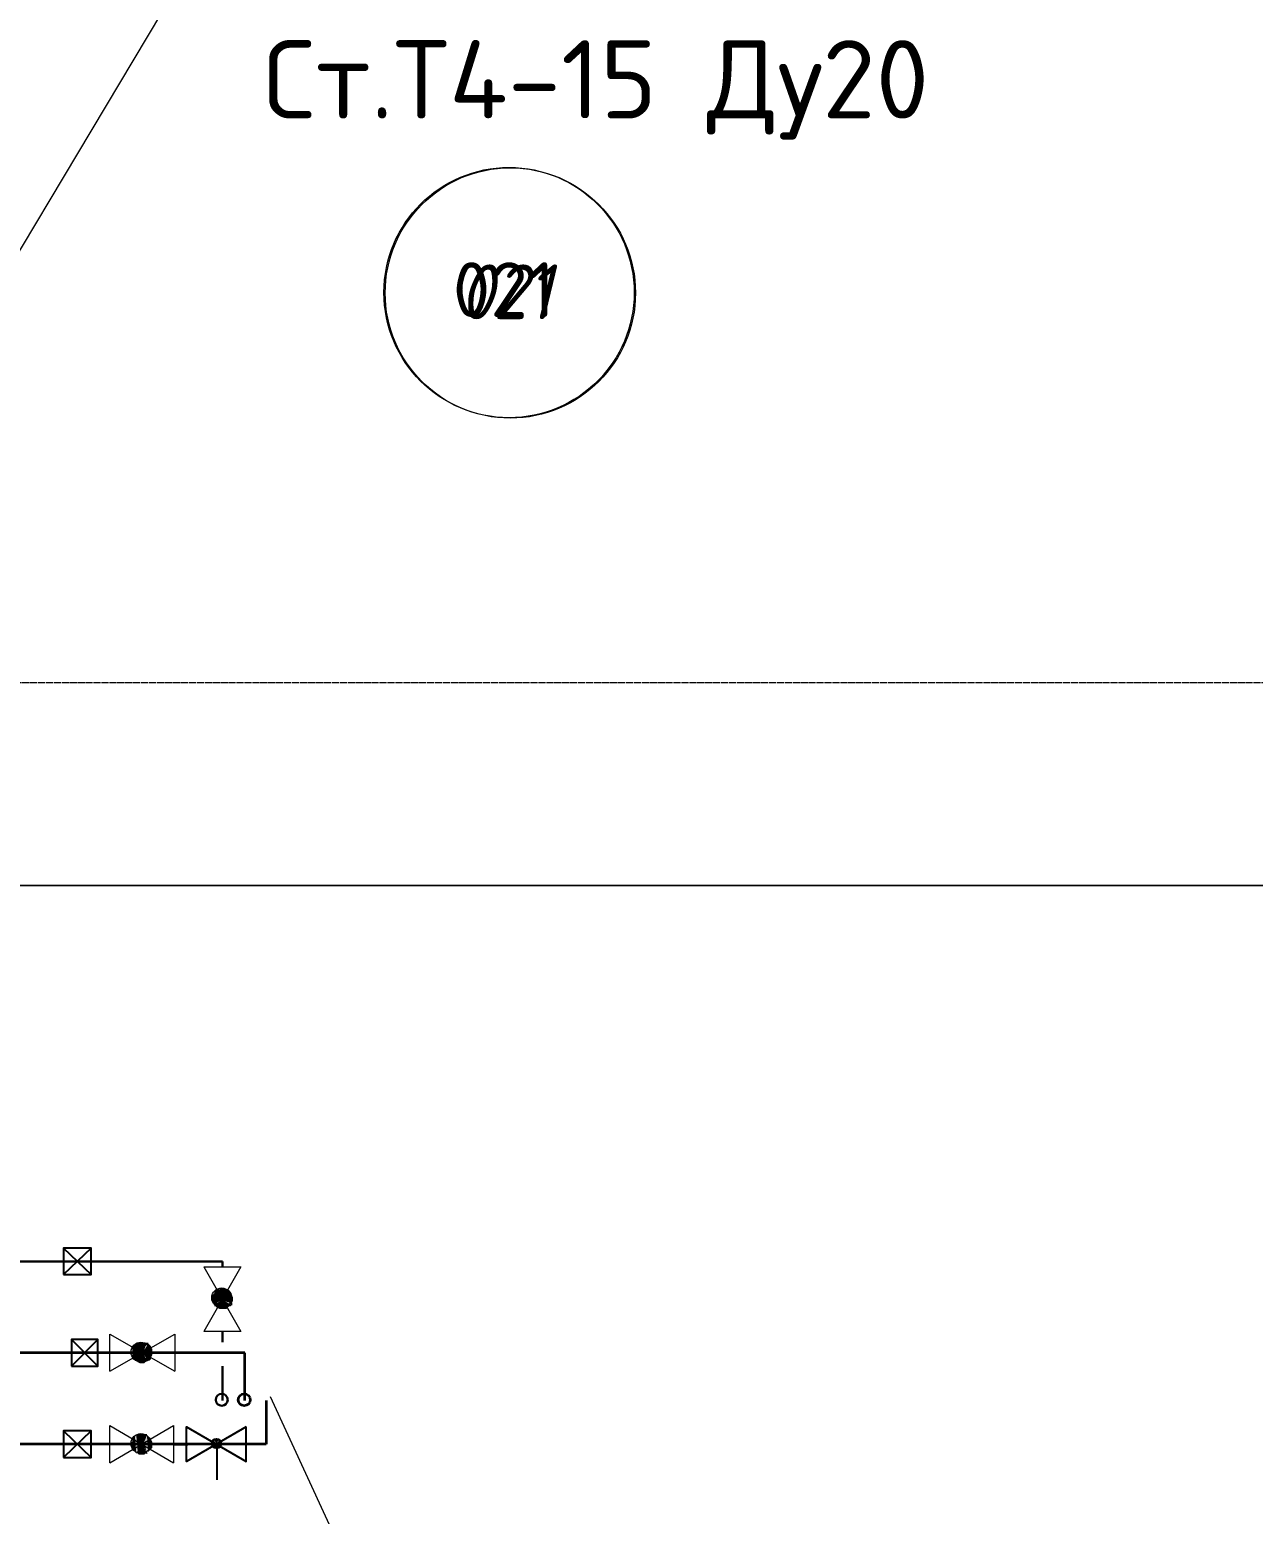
# Model space of a CAD drawing. Header units: millimetres. Extents: x -10178924 to 11692288, y -947381 to 58396.
# Drawn here: x 777327 to 781238, y -822099 to -817354 of the extents above; entities that cross this region are included whole.
import ezdxf

# ---------------------------------------------------------------- set-up
doc = ezdxf.new("R2010")
doc.units = ezdxf.units.MM
doc.linetypes.add('осевая', pattern=[50.8, 31.75, -6.35, 6.35, -6.35])
for name, color, linetype, lineweight in [('PDF _0', 7, 'Continuous', 9), ('PDF _Разрезы', 7, 'Continuous', 9), ('PDF _Текст', 7, 'Continuous', 5), ('Размеры осевые', 153, 'Continuous', 9)]:
    doc.layers.add(name, color=color, linetype=linetype, lineweight=lineweight)
for name, color, linetype in [('PDF _PDF _Марки помещений', 5, 'Continuous'), ('PDF _PDF _Разрезы', 7, 'Continuous'), ('PDF _В1_Арматура', 7, 'Continuous'), ('PDF _ВК_В1', 5, 'Continuous'), ('PDF _ВК_Т3', 1, 'Continuous'), ('PDF _ВК_Т4', 6, 'Continuous'), ('PDF _Марки помещений', 5, 'Continuous')]:
    doc.layers.add(name, color=color, linetype=linetype)
doc.layers.add('PDF _Размеры осевые', color=7, linetype='Continuous', true_color=0x5d6970)
doc.styles.add('ISOCPEUR', font='isocpeui.ttf', dxfattribs={"width": 0.9})
doc.styles.add('PDF ISOCPEUR', font='isocpeur.ttf')

# ---------------------------------------------------------------- blocks, each defined once
blk = doc.blocks.new('A$C5282721b')
at = {"layer": 'PDF _Марки помещений', "color": 18, "lineweight": 9, "true_color": 0x000000, "transparency": 33554687}
blk.add_circle((56504.603, -37405.196), 400.064, dxfattribs=at)
at = {"layer": 'PDF _Разрезы', "color": 18, "lineweight": 9, "true_color": 0x000000, "transparency": 33554687}
blk.add_lwpolyline([(-11856.305, -39299.259), (62616.964, -39299.259)], dxfattribs=at)
at = {"layer": 'Размеры осевые', "color": 251, "linetype": 'осевая', "ltscale": 0.5, "transparency": 33554687}
for p, q in [((-9750, -38650), (62308.109, -38650)), ((-9718.727, -38650), (61848.609, -38650)), ((-9718.727, -38650), (61848.609, -38650))]:
    blk.add_line(p, q, dxfattribs=at)
at = {"layer": 'PDF _Марки помещений', "color": 18, "lineweight": 9, "true_color": 0x000000, "transparency": 33554687, "insert": (56341.63, -37488.911), "char_height": 175, "attachment_point": 7, "style": 'ISOCPEUR'}
blk.add_mtext('021', dxfattribs=at)

msp = doc.modelspace()

# ---------------------------------------------------------------- linework, layer by layer
at = {"layer": 'PDF _0', "lineweight": 25}
for points in [[(777434.6, -821333.4), (777523.5, -821333.4), (777523.5, -821248.7), (777434.6, -821248.7)], [(777460, -821625.5), (777544.7, -821625.5), (777544.7, -821540.8), (777460, -821540.8)], [(777434.6, -821917.6), (777523.5, -821917.6), (777523.5, -821832.9), (777434.6, -821832.9)]]:
    msp.add_lwpolyline(points, close=True, dxfattribs=at)
for points in [[(777434.6, -821248.7), (777523.5, -821333.4)], [(777523.5, -821248.7), (777434.6, -821333.4)], [(777460, -821540.8), (777544.7, -821625.5)], [(777544.7, -821540.8), (777460, -821625.5)], [(777434.6, -821832.9), (777523.5, -821917.6)], [(777523.5, -821832.9), (777434.6, -821917.6)]]:
    msp.add_lwpolyline(points, dxfattribs=at)
at = {"layer": 'PDF _PDF _Марки помещений', "lineweight": 9}
msp.add_circle((778859.1, -818194.3), 400, dxfattribs=at)
at = {"layer": 'PDF _PDF _Разрезы', "lineweight": 9}
msp.add_lwpolyline([(710500.9, -820088.8), (784971.2, -820088.8)], dxfattribs=at)
at = {"layer": 'PDF _В1_Арматура', "lineweight": 0}
for points in [[(777883.3, -821308), (778001.9, -821515.4), (777883.3, -821515.4)], [(777883.3, -821308), (778001.9, -821308), (777883.3, -821515.4)], [(777925.7, -821422.3), (777917.2, -821430.7), (777925.7, -821422.3)], [(777951.1, -821405.3), (777942.6, -821409.6), (777951.1, -821405.3)], [(777972.2, -821422.3), (777972.2, -821430.7), (777972.2, -821422.3)], [(777582.8, -821642.4), (777790.2, -821523.9), (777790.2, -821642.4)], [(777582.8, -821642.4), (777582.8, -821523.9), (777790.2, -821642.4)], [(777697.1, -821553.5), (777705.5, -821553.5), (777697.1, -821553.5)], [(777680.1, -821574.7), (777684.4, -821583.1), (777680.1, -821574.7)], [(777697.1, -821600.1), (777705.5, -821608.5), (777697.1, -821600.1)], [(777582.8, -821934.5), (777786, -821816), (777786, -821934.5)], [(777582.8, -821934.5), (777582.8, -821816), (777786, -821934.5)], [(777697.1, -821845.6), (777701.3, -821845.6), (777697.1, -821845.6)], [(777929.9, -821862.5), (777925.7, -821858.3), (777929.9, -821862.5)], [(777675.9, -821866.8), (777684.4, -821875.2), (777675.9, -821866.8)], [(777697.1, -821896.4), (777701.3, -821904.9), (777697.1, -821896.4)], [(777917.2, -821883.7), (777908.7, -821883.7), (777917.2, -821883.7)], [(777917.2, -821866.8), (777913, -821866.8), (777917.2, -821866.8)], [(777925.7, -821879.5), (777925.7, -821875.2), (777925.7, -821879.5)], [(777934.1, -821887.9), (777925.7, -821879.5), (777934.1, -821887.9)], [(777925.7, -821892.2), (777925.7, -821892.2), (777925.7, -821892.2)]]:
    msp.add_lwpolyline(points, dxfattribs=at)
at = {"layer": 'PDF _В1_Арматура', "lineweight": 25}
msp.add_lwpolyline([(778018.8, -821820.2), (777828.3, -821930.3), (777828.3, -821820.2), (778018.8, -821930.3)], close=True, dxfattribs=at)
at = {"layer": 'PDF _В1_Арматура', "lineweight": 0}
msp.add_lwpolyline([(777925.7, -821858.3), (777925.7, -821858.3), (777925.7, -821858.3)], close=True, dxfattribs=at)
at = {"layer": 'PDF _В1_Арматура', "lineweight": 25}
msp.add_lwpolyline([(777925.7, -821989.5), (777925.7, -821875.2)], dxfattribs=at)
at = {"layer": 'PDF _В1_Арматура', "lineweight": 0}
for centre in [(777940.5, -821407.4), (777682.3, -821581), (777682.3, -821873.1)]:
    msp.add_circle(centre, 31.7, dxfattribs=at)
at = {"layer": 'PDF _В1_Арматура', "lineweight": 25}
msp.add_circle((777923.6, -821873.1), 14.8, dxfattribs=at)
at = {"layer": 'PDF _В1_Арматура', "transparency": 33554559}
for points in [[(777968, -821388.4), (777917.2, -821388.4), (777963.8, -821384.2)], [(777917.2, -821388.4), (777963.8, -821384.2), (777921.4, -821384.2)], [(777963.8, -821384.2), (777921.4, -821384.2), (777959.5, -821379.9)], [(777921.4, -821384.2), (777959.5, -821379.9), (777925.7, -821379.9)], [(777959.5, -821379.9), (777925.7, -821379.9), (777955.3, -821379.9)], [(777925.7, -821379.9), (777955.3, -821379.9), (777934.1, -821379.9)], [(777955.3, -821379.9), (777934.1, -821379.9), (777946.8, -821375.7)], [(777934.1, -821379.9), (777946.8, -821375.7), (777938.4, -821375.7)], [(777946.8, -821375.7), (777938.4, -821375.7), (777942.6, -821375.7)], [(777934.1, -821405.3), (777908.7, -821405.3), (777925.7, -821396.9)], [(777908.7, -821405.3), (777925.7, -821396.9), (777913, -821396.9)], [(777942.6, -821409.6), (777908.7, -821409.6), (777934.1, -821405.3)], [(777908.7, -821409.6), (777934.1, -821405.3), (777908.7, -821405.3)], [(777934.1, -821418), (777908.7, -821418), (777942.6, -821409.6)], [(777908.7, -821418), (777942.6, -821409.6), (777908.7, -821409.6)], [(777913, -821422.3), (777934.1, -821418), (777908.7, -821418)], [(777925.7, -821396.9), (777913, -821396.9), (777917.2, -821392.6)], [(777925.7, -821422.3), (777913, -821422.3), (777934.1, -821418)], [(777917.2, -821430.7), (777925.7, -821422.3), (777913, -821422.3)], [(777972.2, -821392.6), (777917.2, -821392.6), (777968, -821388.4)], [(777917.2, -821392.6), (777968, -821388.4), (777917.2, -821388.4)], [(777925.7, -821396.9), (777972.2, -821392.6), (777917.2, -821392.6)], [(777972.2, -821430.7), (777917.2, -821430.7), (777951.1, -821418)], [(777917.2, -821430.7), (777951.1, -821418), (777934.1, -821418)], [(777968, -821435), (777917.2, -821435), (777972.2, -821430.7)], [(777917.2, -821435), (777972.2, -821430.7), (777917.2, -821430.7)], [(777963.8, -821396.9), (777925.7, -821396.9), (777972.2, -821392.6)], [(777934.1, -821405.3), (777963.8, -821396.9), (777925.7, -821396.9)], [(777951.1, -821405.3), (777934.1, -821405.3), (777963.8, -821396.9)], [(777942.6, -821409.6), (777951.1, -821405.3), (777934.1, -821405.3)], [(777942.6, -821409.6), (777942.6, -821409.6), (777934.1, -821418)], [(777942.6, -821409.6), (777934.1, -821418), (777951.1, -821418)], [(777976.5, -821409.6), (777942.6, -821409.6), (777976.5, -821405.3)], [(777942.6, -821409.6), (777976.5, -821405.3), (777951.1, -821405.3)], [(777951.1, -821418), (777976.5, -821409.6), (777942.6, -821409.6)], [(777976.5, -821405.3), (777951.1, -821405.3), (777972.2, -821396.9)], [(777951.1, -821405.3), (777972.2, -821396.9), (777963.8, -821396.9)], [(777976.5, -821418), (777951.1, -821418), (777976.5, -821409.6)], [(777963.8, -821422.3), (777976.5, -821418), (777951.1, -821418)], [(777963.8, -821396.9), (777972.2, -821396.9), (777972.2, -821392.6)], [(777972.2, -821422.3), (777963.8, -821422.3), (777976.5, -821418)], [(777972.2, -821430.7), (777972.2, -821422.3), (777963.8, -821422.3)], [(777921.4, -821435), (777968, -821435), (777917.2, -821435)], [(777925.7, -821439.2), (777963.8, -821435), (777921.4, -821435)], [(777963.8, -821435), (777921.4, -821435), (777968, -821435)], [(777959.5, -821439.2), (777925.7, -821439.2), (777963.8, -821435)], [(777934.1, -821443.4), (777959.5, -821439.2), (777925.7, -821439.2)], [(777955.3, -821443.4), (777934.1, -821443.4), (777959.5, -821439.2)], [(777938.4, -821443.4), (777955.3, -821443.4), (777934.1, -821443.4)], [(777942.6, -821443.4), (777946.8, -821443.4), (777938.4, -821443.4)], [(777946.8, -821443.4), (777938.4, -821443.4), (777955.3, -821443.4)], [(777659, -821562), (777659, -821604.3), (777654.7, -821566.2)], [(777659, -821604.3), (777654.7, -821566.2), (777654.7, -821600.1)], [(777654.7, -821566.2), (777654.7, -821600.1), (777654.7, -821570.4)], [(777654.7, -821600.1), (777654.7, -821570.4), (777654.7, -821591.6)], [(777654.7, -821570.4), (777654.7, -821591.6), (777654.7, -821578.9)], [(777663.2, -821557.7), (777663.2, -821608.5), (777659, -821562)], [(777663.2, -821608.5), (777659, -821562), (777659, -821604.3)], [(777667.4, -821553.5), (777667.4, -821608.5), (777663.2, -821557.7)], [(777667.4, -821608.5), (777663.2, -821557.7), (777663.2, -821608.5)], [(777671.7, -821562), (777671.7, -821553.5), (777667.4, -821553.5)], [(777671.7, -821562), (777671.7, -821600.1), (777667.4, -821553.5)], [(777671.7, -821600.1), (777667.4, -821553.5), (777667.4, -821608.5)], [(777680.1, -821549.3), (777680.1, -821574.7), (777671.7, -821553.5)], [(777680.1, -821574.7), (777671.7, -821553.5), (777671.7, -821562)], [(777680.1, -821574.7), (777680.1, -821591.6), (777671.7, -821562)], [(777680.1, -821591.6), (777671.7, -821562), (777671.7, -821600.1)], [(777684.4, -821549.3), (777684.4, -821583.1), (777680.1, -821549.3)], [(777684.4, -821583.1), (777680.1, -821549.3), (777680.1, -821574.7)], [(777692.8, -821549.3), (777692.8, -821574.7), (777684.4, -821549.3)], [(777692.8, -821574.7), (777684.4, -821549.3), (777684.4, -821583.1)], [(777697.1, -821553.5), (777697.1, -821562), (777692.8, -821549.3)], [(777697.1, -821562), (777692.8, -821549.3), (777692.8, -821574.7)], [(777705.5, -821553.5), (777705.5, -821608.5), (777692.8, -821574.7)], [(777705.5, -821553.5), (777697.1, -821553.5), (777697.1, -821562)], [(777709.8, -821557.7), (777709.8, -821608.5), (777705.5, -821553.5)], [(777709.8, -821608.5), (777705.5, -821553.5), (777705.5, -821608.5)], [(777714, -821562), (777714, -821604.3), (777709.8, -821557.7)], [(777714, -821604.3), (777709.8, -821557.7), (777709.8, -821608.5)], [(777714, -821566.2), (777714, -821600.1), (777714, -821562)], [(777714, -821600.1), (777714, -821562), (777714, -821604.3)], [(777718.2, -821570.4), (777718.2, -821591.6), (777714, -821566.2)], [(777718.2, -821591.6), (777714, -821566.2), (777714, -821600.1)], [(777718.2, -821578.9), (777718.2, -821587.4), (777718.2, -821570.4)], [(777718.2, -821587.4), (777718.2, -821570.4), (777718.2, -821591.6)], [(777654.7, -821591.6), (777654.7, -821578.9), (777654.7, -821587.4)], [(777654.7, -821578.9), (777654.7, -821587.4), (777654.7, -821583.1)], [(777671.7, -821600.1), (777671.7, -821612.8), (777667.4, -821608.5)], [(777680.1, -821591.6), (777680.1, -821617), (777671.7, -821600.1)], [(777680.1, -821617), (777671.7, -821600.1), (777671.7, -821612.8)], [(777684.4, -821583.1), (777680.1, -821574.7), (777680.1, -821591.6)], [(777684.4, -821583.1), (777684.4, -821617), (777680.1, -821591.6)], [(777684.4, -821617), (777680.1, -821591.6), (777680.1, -821617)], [(777684.4, -821583.1), (777692.8, -821591.6), (777692.8, -821574.7)], [(777684.4, -821583.1), (777684.4, -821583.1), (777692.8, -821591.6)], [(777692.8, -821591.6), (777692.8, -821617), (777684.4, -821583.1)], [(777692.8, -821617), (777684.4, -821583.1), (777684.4, -821617)], [(777705.5, -821608.5), (777692.8, -821574.7), (777692.8, -821591.6)], [(777697.1, -821600.1), (777697.1, -821612.8), (777692.8, -821591.6)], [(777697.1, -821612.8), (777692.8, -821591.6), (777692.8, -821617)], [(777705.5, -821608.5), (777697.1, -821600.1), (777697.1, -821612.8)], [(777718.2, -821583.1), (777718.2, -821578.9), (777718.2, -821587.4)], [(777659, -821854.1), (777659, -821896.4), (777654.7, -821858.3)], [(777659, -821896.4), (777654.7, -821858.3), (777654.7, -821892.2)], [(777654.7, -821858.3), (777654.7, -821892.2), (777654.7, -821866.8)], [(777663.2, -821849.8), (777663.2, -821900.6), (777659, -821854.1)], [(777663.2, -821900.6), (777659, -821854.1), (777659, -821896.4)], [(777667.4, -821845.6), (777667.4, -821904.9), (777663.2, -821849.8)], [(777667.4, -821904.9), (777663.2, -821849.8), (777663.2, -821900.6)], [(777671.7, -821858.3), (777671.7, -821845.6), (777667.4, -821845.6)], [(777671.7, -821858.3), (777671.7, -821896.4), (777667.4, -821845.6)], [(777671.7, -821896.4), (777667.4, -821845.6), (777667.4, -821904.9)], [(777675.9, -821841.4), (777675.9, -821866.8), (777671.7, -821845.6)], [(777675.9, -821866.8), (777671.7, -821845.6), (777671.7, -821858.3)], [(777675.9, -821866.8), (777675.9, -821883.7), (777671.7, -821858.3)], [(777675.9, -821883.7), (777671.7, -821858.3), (777671.7, -821896.4)], [(777684.4, -821841.4), (777684.4, -821875.2), (777675.9, -821841.4)], [(777684.4, -821875.2), (777675.9, -821841.4), (777675.9, -821866.8)], [(777692.8, -821841.4), (777692.8, -821866.8), (777684.4, -821841.4)], [(777692.8, -821866.8), (777684.4, -821841.4), (777684.4, -821875.2)], [(777697.1, -821845.6), (777697.1, -821858.3), (777692.8, -821841.4)], [(777697.1, -821858.3), (777692.8, -821841.4), (777692.8, -821866.8)], [(777701.3, -821845.6), (777701.3, -821904.9), (777692.8, -821866.8)], [(777701.3, -821845.6), (777697.1, -821845.6), (777697.1, -821858.3)], [(777705.5, -821849.8), (777705.5, -821900.6), (777701.3, -821845.6)], [(777705.5, -821900.6), (777701.3, -821845.6), (777701.3, -821904.9)], [(777709.8, -821854.1), (777709.8, -821896.4), (777705.5, -821849.8)], [(777709.8, -821896.4), (777705.5, -821849.8), (777705.5, -821900.6)], [(777714, -821858.3), (777714, -821892.2), (777709.8, -821854.1)], [(777714, -821892.2), (777709.8, -821854.1), (777709.8, -821896.4)], [(777718.2, -821866.8), (777718.2, -821887.9), (777714, -821858.3)], [(777718.2, -821887.9), (777714, -821858.3), (777714, -821892.2)], [(777921.4, -821858.3), (777925.7, -821862.5), (777917.2, -821862.5)], [(777925.7, -821858.3), (777921.4, -821858.3), (777921.4, -821858.3)], [(777925.7, -821858.3), (777921.4, -821858.3), (777925.7, -821862.5)], [(777925.7, -821858.3), (777929.9, -821862.5), (777925.7, -821862.5)], [(777654.7, -821866.8), (777654.7, -821887.9), (777650.5, -821871)], [(777654.7, -821887.9), (777650.5, -821871), (777650.5, -821879.5)], [(777650.5, -821871), (777650.5, -821879.5), (777650.5, -821875.2)], [(777654.7, -821892.2), (777654.7, -821866.8), (777654.7, -821887.9)], [(777671.7, -821896.4), (777671.7, -821904.9), (777667.4, -821904.9)], [(777675.9, -821883.7), (777675.9, -821909.1), (777671.7, -821896.4)], [(777675.9, -821909.1), (777671.7, -821896.4), (777671.7, -821904.9)], [(777684.4, -821875.2), (777675.9, -821866.8), (777675.9, -821883.7)], [(777684.4, -821875.2), (777684.4, -821909.1), (777675.9, -821883.7)], [(777684.4, -821909.1), (777675.9, -821883.7), (777675.9, -821909.1)], [(777684.4, -821875.2), (777692.8, -821883.7), (777692.8, -821866.8)], [(777684.4, -821875.2), (777684.4, -821875.2), (777692.8, -821883.7)], [(777692.8, -821883.7), (777692.8, -821909.1), (777684.4, -821875.2)], [(777692.8, -821909.1), (777684.4, -821875.2), (777684.4, -821909.1)], [(777701.3, -821904.9), (777692.8, -821866.8), (777692.8, -821883.7)], [(777697.1, -821896.4), (777697.1, -821904.9), (777692.8, -821883.7)], [(777697.1, -821904.9), (777692.8, -821883.7), (777692.8, -821909.1)], [(777701.3, -821904.9), (777697.1, -821896.4), (777697.1, -821904.9)], [(777718.2, -821871), (777718.2, -821879.5), (777718.2, -821866.8)], [(777718.2, -821879.5), (777718.2, -821866.8), (777718.2, -821887.9)], [(777718.2, -821875.2), (777718.2, -821871), (777718.2, -821879.5)], [(777913, -821866.8), (777917.2, -821866.8), (777908.7, -821866.8)], [(777917.2, -821866.8), (777908.7, -821866.8), (777921.4, -821871)], [(777908.7, -821866.8), (777921.4, -821871), (777908.7, -821871)], [(777908.7, -821871), (777921.4, -821871), (777921.4, -821871)], [(777921.4, -821871), (777921.4, -821871), (777908.7, -821871)], [(777921.4, -821871), (777908.7, -821871), (777925.7, -821875.2)], [(777908.7, -821871), (777925.7, -821875.2), (777908.7, -821875.2)], [(777925.7, -821875.2), (777908.7, -821875.2), (777921.4, -821879.5)], [(777908.7, -821875.2), (777921.4, -821879.5), (777908.7, -821879.5)], [(777908.7, -821879.5), (777921.4, -821879.5), (777921.4, -821879.5)], [(777921.4, -821879.5), (777921.4, -821879.5), (777908.7, -821879.5)], [(777921.4, -821879.5), (777908.7, -821879.5), (777917.2, -821883.7)], [(777908.7, -821879.5), (777917.2, -821883.7), (777908.7, -821883.7)], [(777908.7, -821883.7), (777917.2, -821883.7), (777913, -821883.7)], [(777917.2, -821862.5), (777913, -821862.5), (777913, -821862.5)], [(777917.2, -821862.5), (777913, -821862.5), (777917.2, -821866.8)], [(777913, -821862.5), (777917.2, -821866.8), (777913, -821866.8)], [(777917.2, -821883.7), (777913, -821883.7), (777917.2, -821887.9)], [(777913, -821883.7), (777917.2, -821887.9), (777913, -821887.9)], [(777913, -821887.9), (777917.2, -821887.9), (777917.2, -821887.9)], [(777917.2, -821862.5), (777925.7, -821862.5), (777925.7, -821862.5)], [(777925.7, -821862.5), (777925.7, -821862.5), (777917.2, -821862.5)], [(777925.7, -821862.5), (777917.2, -821862.5), (777925.7, -821871)], [(777917.2, -821862.5), (777925.7, -821871), (777921.4, -821871)], [(777921.4, -821879.5), (777925.7, -821883.7), (777917.2, -821883.7)], [(777917.2, -821883.7), (777925.7, -821883.7), (777925.7, -821883.7)], [(777925.7, -821883.7), (777925.7, -821883.7), (777917.2, -821883.7)], [(777925.7, -821883.7), (777917.2, -821883.7), (777925.7, -821887.9)], [(777917.2, -821883.7), (777925.7, -821887.9), (777917.2, -821887.9)], [(777917.2, -821887.9), (777925.7, -821887.9), (777925.7, -821887.9)], [(777925.7, -821887.9), (777925.7, -821887.9), (777917.2, -821887.9)], [(777917.2, -821887.9), (777925.7, -821887.9), (777925.7, -821887.9)], [(777925.7, -821887.9), (777925.7, -821887.9), (777917.2, -821887.9)], [(777917.2, -821887.9), (777925.7, -821887.9), (777925.7, -821892.2)], [(777921.4, -821871), (777925.7, -821871), (777925.7, -821875.2)], [(777925.7, -821875.2), (777925.7, -821879.5), (777921.4, -821879.5)], [(777925.7, -821879.5), (777921.4, -821879.5), (777925.7, -821883.7)], [(777934.1, -821862.5), (777934.1, -821862.5), (777925.7, -821862.5)], [(777934.1, -821862.5), (777925.7, -821862.5), (777929.9, -821862.5)], [(777929.9, -821862.5), (777929.9, -821862.5), (777925.7, -821862.5)], [(777929.9, -821862.5), (777925.7, -821862.5), (777934.1, -821862.5)], [(777925.7, -821871), (777925.7, -821871), (777925.7, -821862.5)], [(777925.7, -821871), (777925.7, -821862.5), (777929.9, -821862.5)], [(777929.9, -821866.8), (777938.4, -821871), (777925.7, -821871)], [(777925.7, -821871), (777925.7, -821875.2), (777925.7, -821875.2)], [(777925.7, -821871), (777938.4, -821871), (777938.4, -821871)], [(777938.4, -821871), (777938.4, -821871), (777925.7, -821871)], [(777938.4, -821871), (777925.7, -821871), (777938.4, -821875.2)], [(777925.7, -821871), (777938.4, -821875.2), (777925.7, -821875.2)], [(777938.4, -821875.2), (777925.7, -821875.2), (777938.4, -821879.5)], [(777925.7, -821875.2), (777938.4, -821879.5), (777925.7, -821879.5)], [(777925.7, -821879.5), (777938.4, -821879.5), (777938.4, -821879.5)], [(777938.4, -821879.5), (777938.4, -821879.5), (777925.7, -821879.5)], [(777938.4, -821879.5), (777925.7, -821879.5), (777938.4, -821883.7)], [(777925.7, -821879.5), (777938.4, -821883.7), (777929.9, -821883.7)], [(777925.7, -821879.5), (777934.1, -821887.9), (777925.7, -821887.9)], [(777929.9, -821887.9), (777929.9, -821887.9), (777925.7, -821887.9)], [(777929.9, -821887.9), (777925.7, -821887.9), (777934.1, -821887.9)], [(777934.1, -821862.5), (777929.9, -821862.5), (777929.9, -821862.5)], [(777934.1, -821862.5), (777929.9, -821862.5), (777934.1, -821866.8)], [(777929.9, -821862.5), (777934.1, -821866.8), (777929.9, -821866.8)], [(777938.4, -821866.8), (777938.4, -821866.8), (777929.9, -821866.8)], [(777938.4, -821866.8), (777929.9, -821866.8), (777934.1, -821866.8)], [(777938.4, -821866.8), (777929.9, -821866.8), (777938.4, -821871)], [(777934.1, -821883.7), (777934.1, -821883.7), (777929.9, -821883.7)], [(777934.1, -821883.7), (777929.9, -821883.7), (777938.4, -821883.7)], [(777934.1, -821887.9), (777929.9, -821887.9), (777929.9, -821883.7)], [(777929.9, -821883.7), (777934.1, -821883.7), (777934.1, -821887.9)], [(777934.1, -821887.9), (777934.1, -821887.9), (777929.9, -821887.9)]]:
    msp.add_solid(points, dxfattribs=at)
at = {"layer": 'PDF _ВК_В1', "lineweight": 30}
for points in [[(777942.6, -821308), (777942.6, -821291), (747493.3, -821291), (723334.4, -821291)], [(777942.6, -821515.4), (777942.6, -821549.3)], [(777942.6, -821625.5), (777942.6, -821735.5)]]:
    msp.add_lwpolyline(points, dxfattribs=at)
msp.add_circle((777940.5, -821733.4), 19.1, dxfattribs=at)
at = {"layer": 'PDF _ВК_Т3', "lineweight": 35}
for points in [[(777980.7, -821583.1), (747497.5, -821583.1), (723215.9, -821583.1)], [(778014.6, -821583.1), (777790.2, -821583.1)], [(778014.6, -821735.5), (778014.6, -821583.1)]]:
    msp.add_lwpolyline(points, dxfattribs=at)
msp.add_circle((778012.5, -821733.4), 19.1, dxfattribs=at)
at = {"layer": 'PDF _ВК_Т4', "lineweight": 35}
for points in [[(778082.3, -821735.5), (778082.3, -821875.2), (747256.2, -821875.2), (722923.8, -821875.2)], [(777786, -821875.2), (777832.5, -821875.2), (777786, -821875.2)]]:
    msp.add_lwpolyline(points, dxfattribs=at)
at = {"layer": 'PDF _Размеры осевые', "lineweight": 9}
for points in [[(777328.8, -819441.1), (777345.7, -819441.1), (777349.9, -819441.1)], [(777354.2, -819441.1), (777371.1, -819441.1), (777375.3, -819441.1)], [(777379.6, -819441.1), (777396.5, -819441.1), (777400.7, -819441.1)], [(777405, -819441.1), (777421.9, -819441.1), (777426.1, -819441.1)], [(777430.4, -819441.1), (777447.3, -819441.1), (777451.5, -819441.1)], [(777455.8, -819441.1), (777472.7, -819441.1), (777476.9, -819441.1)], [(777481.2, -819441.1), (777498.1, -819441.1), (777502.3, -819441.1)], [(777506.6, -819441.1), (777523.5, -819441.1), (777527.7, -819441.1)], [(777532, -819441.1), (777548.9, -819441.1), (777553.1, -819441.1)], [(777557.4, -819441.1), (777574.3, -819441.1), (777578.5, -819441.1)], [(777582.8, -819441.1), (777599.7, -819441.1), (777603.9, -819441.1)], [(777608.2, -819441.1), (777625.1, -819441.1), (777629.3, -819441.1)], [(777633.6, -819441.1), (777650.5, -819441.1), (777654.7, -819441.1)], [(777659, -819441.1), (777675.9, -819441.1), (777680.1, -819441.1)], [(777684.4, -819441.1), (777701.3, -819441.1), (777705.5, -819441.1)], [(777709.8, -819441.1), (777726.7, -819441.1), (777730.9, -819441.1)], [(777735.2, -819441.1), (777752.1, -819441.1), (777756.3, -819441.1)], [(777760.6, -819441.1), (777777.5, -819441.1), (777781.7, -819441.1)], [(777786, -819441.1), (777802.9, -819441.1), (777807.1, -819441.1)], [(777811.4, -819441.1), (777828.3, -819441.1), (777832.5, -819441.1)], [(777836.8, -819441.1), (777853.7, -819441.1), (777857.9, -819441.1)], [(777862.2, -819441.1), (777879.1, -819441.1), (777883.3, -819441.1)], [(777887.6, -819441.1), (777904.5, -819441.1), (777908.7, -819441.1)], [(777913, -819441.1), (777929.9, -819441.1), (777934.1, -819441.1)], [(777938.4, -819441.1), (777955.3, -819441.1), (777959.5, -819441.1)], [(777963.8, -819441.1), (777980.7, -819441.1), (777984.9, -819441.1)], [(777989.2, -819441.1), (778006.1, -819441.1), (778010.3, -819441.1)], [(778014.6, -819441.1), (778031.5, -819441.1), (778035.7, -819441.1)], [(778040, -819441.1), (778056.9, -819441.1), (778061.1, -819441.1)], [(778065.4, -819441.1), (778082.3, -819441.1), (778086.5, -819441.1)], [(778090.8, -819441.1), (778107.7, -819441.1), (778111.9, -819441.1)], [(778116.2, -819441.1), (778133.1, -819441.1), (778137.3, -819441.1)], [(778141.6, -819441.1), (778158.5, -819441.1), (778162.7, -819441.1)], [(778167, -819441.1), (778183.9, -819441.1), (778188.1, -819441.1)], [(778192.4, -819441.1), (778209.3, -819441.1), (778213.5, -819441.1)], [(778217.8, -819441.1), (778234.7, -819441.1), (778238.9, -819441.1)], [(778243.2, -819441.1), (778260.1, -819441.1), (778264.3, -819441.1)], [(778268.6, -819441.1), (778285.5, -819441.1), (778289.7, -819441.1)], [(778294, -819441.1), (778310.9, -819441.1), (778315.1, -819441.1)], [(778319.4, -819441.1), (778336.3, -819441.1), (778340.5, -819441.1)], [(778344.8, -819441.1), (778361.7, -819441.1), (778366, -819441.1)], [(778370.2, -819441.1), (778387.1, -819441.1), (778391.3, -819441.1)], [(778395.6, -819441.1), (778412.5, -819441.1), (778416.7, -819441.1)], [(778421, -819441.1), (778437.9, -819441.1), (778442.1, -819441.1)], [(778446.4, -819441.1), (778463.3, -819441.1), (778467.5, -819441.1)], [(778471.8, -819441.1), (778488.7, -819441.1), (778493, -819441.1)], [(778497.2, -819441.1), (778514.1, -819441.1), (778518.3, -819441.1)], [(778522.6, -819441.1), (778539.5, -819441.1), (778543.7, -819441.1)], [(778548, -819441.1), (778564.9, -819441.1), (778569.1, -819441.1)], [(778573.4, -819441.1), (778590.3, -819441.1), (778594.6, -819441.1)], [(778598.8, -819441.1), (778615.7, -819441.1), (778620, -819441.1)], [(778624.2, -819441.1), (778641.1, -819441.1), (778645.3, -819441.1)], [(778649.6, -819441.1), (778666.5, -819441.1), (778670.7, -819441.1)], [(778675, -819441.1), (778691.9, -819441.1), (778696.1, -819441.1)], [(778700.4, -819441.1), (778717.3, -819441.1), (778721.6, -819441.1)], [(778725.8, -819441.1), (778742.7, -819441.1), (778747, -819441.1)], [(778751.2, -819441.1), (778768.1, -819441.1), (778772.3, -819441.1)], [(778776.6, -819441.1), (778793.5, -819441.1), (778797.8, -819441.1)], [(778802, -819441.1), (778818.9, -819441.1), (778823.2, -819441.1)], [(778827.4, -819441.1), (778844.3, -819441.1), (778848.6, -819441.1)], [(778852.8, -819441.1), (778869.7, -819441.1), (778874, -819441.1)], [(778878.2, -819441.1), (778895.1, -819441.1), (778899.3, -819441.1)], [(778903.6, -819441.1), (778920.5, -819441.1), (778924.8, -819441.1)], [(778929, -819441.1), (778945.9, -819441.1), (778950.2, -819441.1)], [(778954.4, -819441.1), (778971.3, -819441.1), (778975.6, -819441.1)], [(778979.8, -819441.1), (778996.7, -819441.1), (779001, -819441.1)], [(779005.2, -819441.1), (779022.1, -819441.1), (779026.4, -819441.1)], [(779030.6, -819441.1), (779047.5, -819441.1), (779051.8, -819441.1)], [(779056, -819441.1), (779072.9, -819441.1), (779077.2, -819441.1)], [(779081.4, -819441.1), (779098.3, -819441.1), (779102.6, -819441.1)], [(779106.8, -819441.1), (779123.7, -819441.1), (779128, -819441.1)], [(779132.2, -819441.1), (779149.1, -819441.1), (779153.4, -819441.1)], [(779157.6, -819441.1), (779174.5, -819441.1), (779178.8, -819441.1)], [(779183, -819441.1), (779199.9, -819441.1), (779204.2, -819441.1)], [(779208.4, -819441.1), (779225.3, -819441.1), (779229.6, -819441.1)], [(779233.8, -819441.1), (779250.7, -819441.1), (779255, -819441.1)], [(779259.2, -819441.1), (779276.1, -819441.1), (779280.4, -819441.1)], [(779284.6, -819441.1), (779301.5, -819441.1), (779305.8, -819441.1)], [(779310, -819441.1), (779326.9, -819441.1), (779331.2, -819441.1)], [(779335.4, -819441.1), (779352.3, -819441.1), (779356.6, -819441.1)], [(779360.8, -819441.1), (779377.7, -819441.1), (779382, -819441.1)], [(779386.2, -819441.1), (779403.1, -819441.1), (779407.4, -819441.1)], [(779411.6, -819441.1), (779428.5, -819441.1), (779432.8, -819441.1)], [(779437, -819441.1), (779453.9, -819441.1), (779458.2, -819441.1)], [(779462.4, -819441.1), (779479.3, -819441.1), (779483.6, -819441.1)], [(779487.8, -819441.1), (779504.7, -819441.1), (779509, -819441.1)], [(779513.2, -819441.1), (779530.1, -819441.1), (779534.4, -819441.1)], [(779538.6, -819441.1), (779555.5, -819441.1), (779559.8, -819441.1)], [(779564, -819441.1), (779580.9, -819441.1), (779585.2, -819441.1)], [(779589.4, -819441.1), (779606.3, -819441.1), (779610.6, -819441.1)], [(779614.8, -819441.1), (779631.7, -819441.1), (779636, -819441.1)], [(779640.2, -819441.1), (779657.1, -819441.1), (779661.4, -819441.1)], [(779665.6, -819441.1), (779682.5, -819441.1), (779686.8, -819441.1)], [(779691, -819441.1), (779707.9, -819441.1), (779712.2, -819441.1)], [(779716.4, -819441.1), (779733.3, -819441.1), (779737.6, -819441.1)], [(779741.8, -819441.1), (779758.7, -819441.1), (779763, -819441.1)], [(779767.2, -819441.1), (779784.1, -819441.1), (779788.4, -819441.1)], [(779792.6, -819441.1), (779809.5, -819441.1), (779813.8, -819441.1)], [(779818, -819441.1), (779834.9, -819441.1), (779839.2, -819441.1)], [(779843.4, -819441.1), (779860.3, -819441.1), (779864.6, -819441.1)], [(779868.8, -819441.1), (779885.7, -819441.1), (779890, -819441.1)], [(779894.2, -819441.1), (779911.1, -819441.1), (779915.4, -819441.1)], [(779919.6, -819441.1), (779936.5, -819441.1), (779940.8, -819441.1)], [(779945, -819441.1), (779961.9, -819441.1), (779966.2, -819441.1)], [(779970.4, -819441.1), (779987.3, -819441.1), (779991.6, -819441.1)], [(779995.8, -819441.1), (780012.7, -819441.1), (780017, -819441.1)], [(780021.2, -819441.1), (780038.1, -819441.1), (780042.4, -819441.1)], [(780046.6, -819441.1), (780063.5, -819441.1), (780067.8, -819441.1)], [(780072, -819441.1), (780088.9, -819441.1), (780093.2, -819441.1)], [(780097.4, -819441.1), (780114.3, -819441.1), (780118.6, -819441.1)], [(780122.8, -819441.1), (780139.7, -819441.1), (780144, -819441.1)], [(780148.2, -819441.1), (780165.1, -819441.1), (780169.4, -819441.1)], [(780173.6, -819441.1), (780190.5, -819441.1), (780194.8, -819441.1)], [(780199, -819441.1), (780215.9, -819441.1), (780220.2, -819441.1)], [(780224.4, -819441.1), (780241.3, -819441.1), (780245.6, -819441.1)], [(780249.8, -819441.1), (780266.7, -819441.1), (780271, -819441.1)], [(780275.2, -819441.1), (780292.1, -819441.1), (780296.4, -819441.1)], [(780300.6, -819441.1), (780317.5, -819441.1), (780321.8, -819441.1)], [(780326, -819441.1), (780342.9, -819441.1), (780347.2, -819441.1)], [(780351.4, -819441.1), (780368.3, -819441.1), (780372.6, -819441.1)], [(780376.8, -819441.1), (780393.7, -819441.1), (780398, -819441.1)], [(780402.2, -819441.1), (780419.1, -819441.1), (780423.4, -819441.1)], [(780427.6, -819441.1), (780444.5, -819441.1), (780448.8, -819441.1)], [(780453, -819441.1), (780469.9, -819441.1), (780474.2, -819441.1)], [(780478.4, -819441.1), (780495.3, -819441.1), (780499.6, -819441.1)], [(780503.8, -819441.1), (780520.7, -819441.1), (780525, -819441.1)], [(780529.2, -819441.1), (780546.1, -819441.1), (780550.4, -819441.1)], [(780554.6, -819441.1), (780571.5, -819441.1), (780575.8, -819441.1)], [(780580, -819441.1), (780596.9, -819441.1), (780601.2, -819441.1)], [(780605.4, -819441.1), (780622.3, -819441.1), (780626.6, -819441.1)], [(780630.8, -819441.1), (780647.7, -819441.1), (780652, -819441.1)], [(780656.2, -819441.1), (780673.1, -819441.1), (780677.4, -819441.1)], [(780681.6, -819441.1), (780698.5, -819441.1), (780702.8, -819441.1)], [(780707, -819441.1), (780723.9, -819441.1), (780728.2, -819441.1)], [(780732.4, -819441.1), (780749.3, -819441.1), (780753.6, -819441.1)], [(780757.8, -819441.1), (780774.7, -819441.1), (780779, -819441.1)], [(780783.2, -819441.1), (780800.1, -819441.1), (780804.4, -819441.1)], [(780808.6, -819441.1), (780825.5, -819441.1), (780829.8, -819441.1)], [(780834, -819441.1), (780850.9, -819441.1), (780855.2, -819441.1)], [(780859.4, -819441.1), (780876.3, -819441.1), (780880.6, -819441.1)], [(780884.8, -819441.1), (780901.7, -819441.1), (780906, -819441.1)], [(780910.2, -819441.1), (780927.1, -819441.1), (780931.4, -819441.1)], [(780935.6, -819441.1), (780952.5, -819441.1), (780956.8, -819441.1)], [(780961, -819441.1), (780977.9, -819441.1), (780982.2, -819441.1)], [(780986.4, -819441.1), (781003.3, -819441.1), (781007.6, -819441.1)], [(781011.8, -819441.1), (781028.7, -819441.1), (781033, -819441.1)], [(781037.2, -819441.1), (781054.1, -819441.1), (781058.4, -819441.1)], [(781062.6, -819441.1), (781079.5, -819441.1), (781083.8, -819441.1)], [(781088, -819441.1), (781104.9, -819441.1), (781109.2, -819441.1)], [(781113.4, -819441.1), (781130.3, -819441.1), (781134.6, -819441.1)], [(781138.8, -819441.1), (781155.7, -819441.1), (781160, -819441.1)], [(781164.2, -819441.1), (781181.1, -819441.1), (781185.4, -819441.1)], [(781189.6, -819441.1), (781206.5, -819441.1), (781210.8, -819441.1)], [(781215, -819441.1), (781231.9, -819441.1), (781236.2, -819441.1)]]:
    msp.add_lwpolyline(points, dxfattribs=at)
at = {"layer": 'PDF _Текст'}
for points in [[(776765.7, -818945.7), (777972.2, -816926.5), (778073.8, -816926.5), (780275.1, -816926.5)], [(778095, -821722.8), (778924.7, -823521.9), (779026.3, -823521.9), (781100.6, -823521.9)]]:
    msp.add_lwpolyline(points, dxfattribs=at)

# ---------------------------------------------------------------- block references
msp.add_blockref('A$C5282721b', (722358.6, -780790.4))

# ---------------------------------------------------------------- texts
at = {"layer": 'PDF _Текст', "insert": (778073.9, -817546.7), "char_height": 249.994, "attachment_point": 4, "style": 'PDF ISOCPEUR'}
msp.add_mtext('Ст.Т4-15 Ду20', dxfattribs=at)
at = {"layer": 'PDF _Текст', "color": 5, "insert": (778679.2, -818184.9), "char_height": 175, "attachment_point": 4, "style": 'PDF ISOCPEUR'}
msp.add_mtext('021', dxfattribs=at)

doc.saveas('drawing.dxf')
